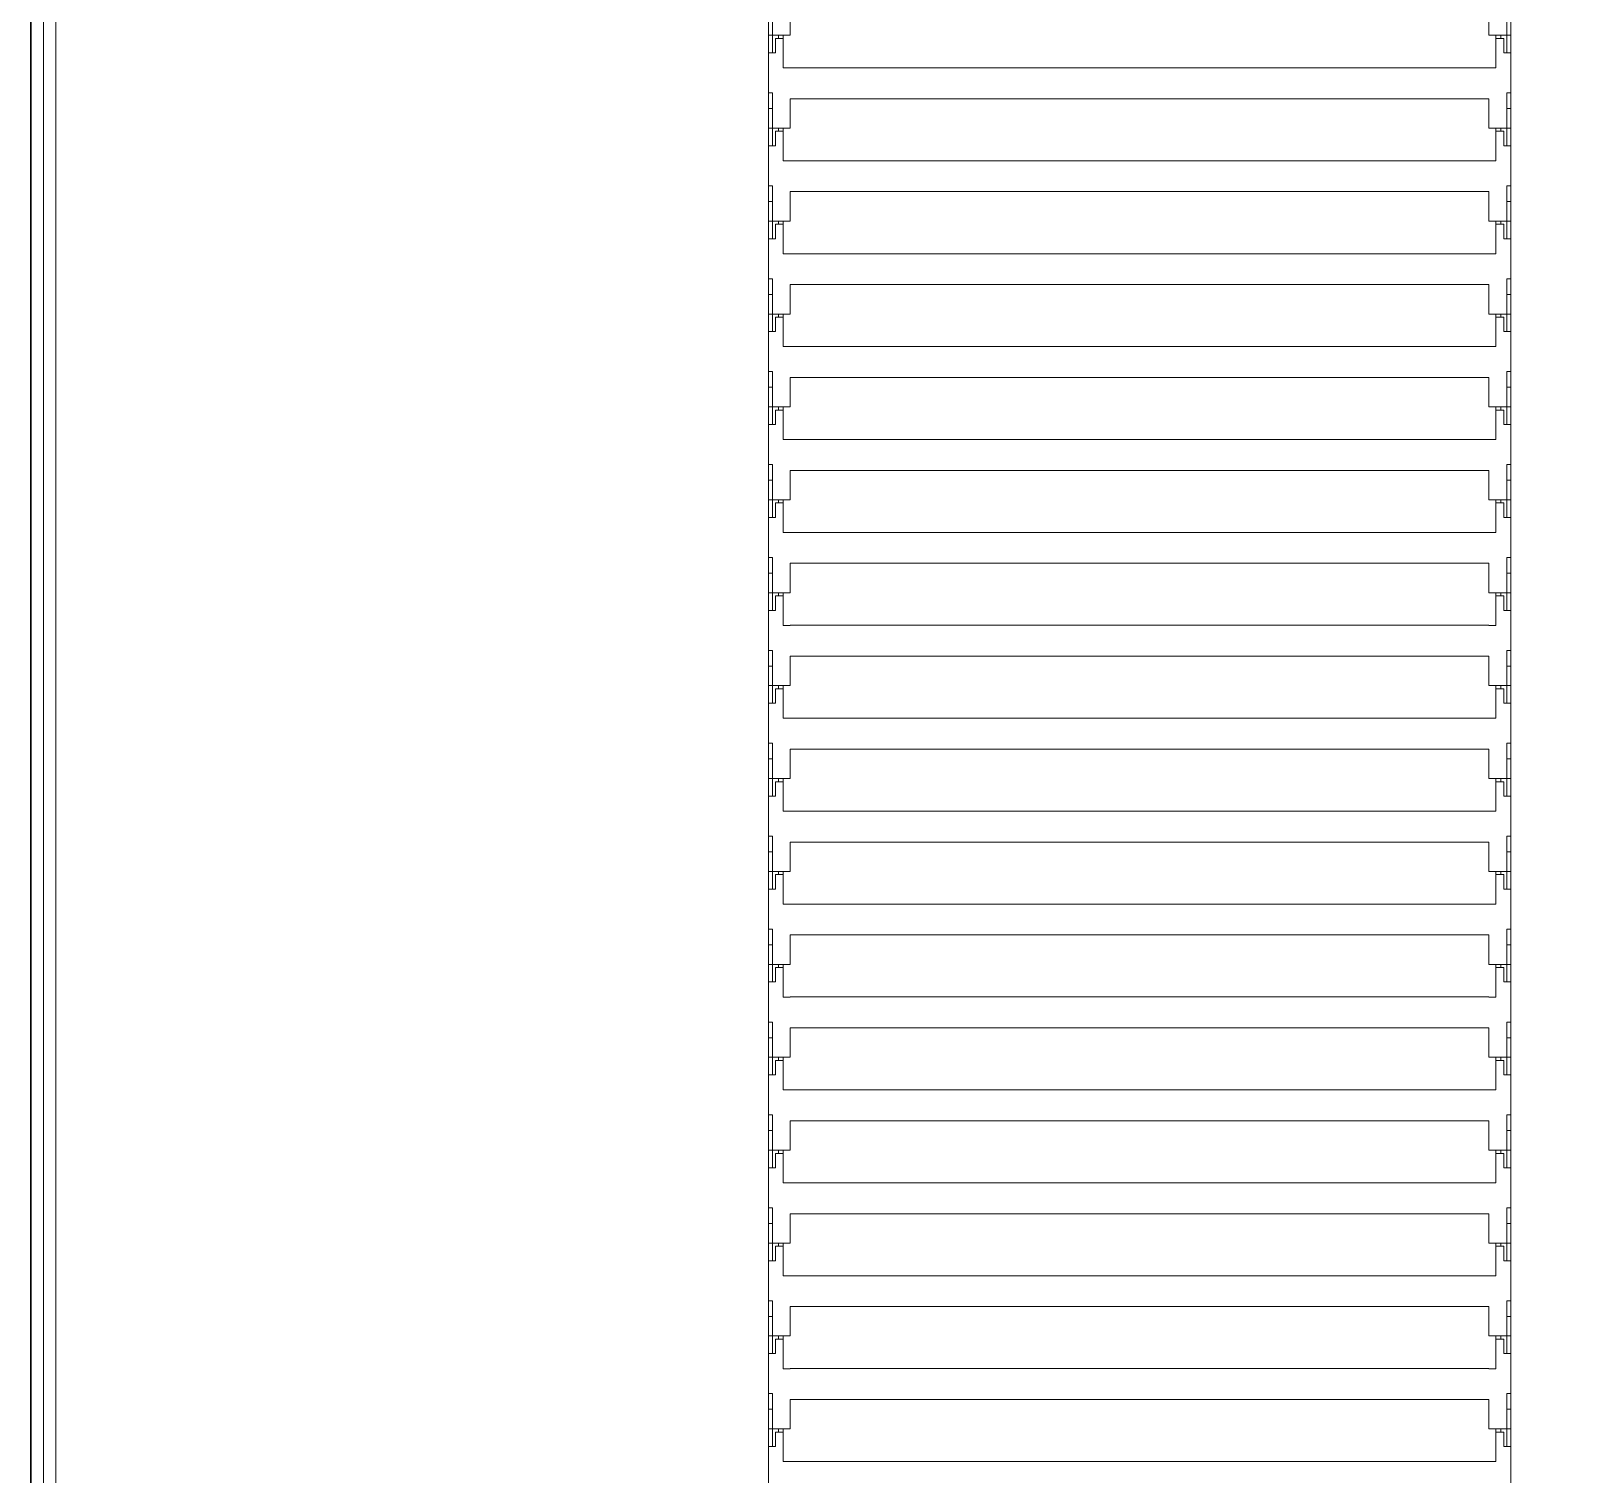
# Model space of a CAD drawing. Header units: centimetres. Extents: x 405464 to 563355, y 50011 to 66875.
# Drawn here: x 509177.3 to 509332.4, y 53368.6 to 53513.4 of the extents above; entities that cross this region are included whole.
import ezdxf

# ---------------------------------------------------------------- set-up
doc = ezdxf.new("R2010")
doc.units = ezdxf.units.CM
doc.linetypes.add('DASHDOT', pattern=[25.4, 12.7, -6.35, 0, -6.35])
doc.layers.get('0').update_dxf_attribs({"lineweight": 9})
doc.layers.add('-MH_Ad', color=1, linetype='Continuous', lineweight=9, true_color=0xff0000)
for name, color, linetype, lineweight in [('0-KRCN-MİMARİ-220526', 8, 'Continuous', 9), ('A_Aks', 30, 'DASHDOT', 9), ('A_Duvar-alçiplak', 3, 'Continuous', 30), ('DV_akustik', 31, 'Continuous', 13), ('MH_Alan', 51, 'Continuous', 9), ('TF_Mobilya', 142, 'Continuous', 9)]:
    doc.layers.add(name, color=color, linetype=linetype, lineweight=lineweight)
doc.linetypes.add('BATTING', pattern='A,0.0001,-0.1,[134,ltypeshp.shx,S=0.1,R=0,X=-0.1,Y=0],-0.2,[134,ltypeshp.shx,S=0.1,R=180,X=0.1,Y=0],-0.1', length=0.4001)

# ---------------------------------------------------------------- blocks, each defined once
blk = doc.blocks.new('a_aks')
at = {"layer": 'A_Aks', "color": 8, "ltscale": 200}
blk.add_line((4830, 5308.05), (4830, -831.11), dxfattribs=at)
blk = doc.blocks.new('mimari_yeni_durum')
at = {"layer": 'A_Duvar-alçiplak', "color": 8}
blk.add_lwpolyline([(4819, 797), (4819, 1661.5)], dxfattribs=at)
at = {"layer": 'A_Aks', "color": 8}
blk.add_blockref('a_aks', (0, 0), dxfattribs=at)
blk = doc.blocks.new('kombine_altyapı')
at = {"color": 8, "linetype": 'Continuous', "lineweight": 15}
for p, q in [((4893.4, 1250.63), (4893.4, 1254.17)), ((4967.1, 1250.63), (4967.1, 1254.17)), ((4893, 1252.6), (4893, 1250.63)), ((4895.2, 1250.63), (4895.2, 1253.58)), ((4965.3, 1250.63), (4965.3, 1253.58)), ((4967.5, 1252.6), (4967.5, 1250.63)), ((4893.4, 1250.63), (4893, 1250.63)), ((4893, 1250.63), (4893, 1248.86)), ((4893.4, 1250.63), (4894, 1250.63)), ((4893.4, 1248.86), (4893.4, 1250.63)), ((4894, 1250.63), (4895.2, 1250.63)), ((4894, 1250.63), (4894, 1250.47)), ((4894.5, 1250.63), (4894.5, 1250.31)), ((4965.3, 1250.63), (4966.5, 1250.63)), ((4966, 1250.63), (4966, 1250.31)), ((4967.1, 1250.63), (4966.5, 1250.63)), ((4966.5, 1250.63), (4966.5, 1250.47)), ((4967.1, 1248.86), (4967.1, 1250.63)), ((4967.1, 1250.63), (4967.5, 1250.63)), ((4967.5, 1250.63), (4967.5, 1248.86)), ((4893.7, 1248.86), (4893.7, 1250.31)), ((4893.7, 1250.31), (4894, 1250.31)), ((4894, 1250.31), (4894, 1250.47)), ((4894, 1250.31), (4894.5, 1250.31)), ((4894.5, 1250.31), (4894.5, 1247.35)), ((4966.5, 1250.31), (4966, 1250.31)), ((4966, 1250.31), (4966, 1247.35)), ((4966.5, 1250.31), (4966.5, 1250.47)), ((4966.8, 1250.31), (4966.5, 1250.31)), ((4966.8, 1248.86), (4966.8, 1250.31)), ((4893, 1244.84), (4893, 1248.86)), ((4893.7, 1248.86), (4893, 1248.86)), ((4966.8, 1248.86), (4967.5, 1248.86)), ((4967.5, 1244.84), (4967.5, 1248.86)), ((4894.5, 1247.35), (4895.2, 1247.35)), ((4895.2, 1247.36), (4895.2, 1247.35)), ((4965.3, 1247.36), (4895.2, 1247.36)), ((4965.3, 1247.36), (4965.3, 1247.35)), ((4966, 1247.35), (4965.3, 1247.35)), ((4893.4, 1244.84), (4893, 1244.84)), ((4893, 1244.84), (4893, 1243.27)), ((4893.4, 1241.31), (4893.4, 1244.84)), ((4967.1, 1244.84), (4967.5, 1244.84)), ((4967.1, 1241.31), (4967.1, 1244.84)), ((4967.5, 1244.84), (4967.5, 1243.27)), ((4893.4, 1243.27), (4893, 1243.27)), ((4893, 1243.27), (4893, 1241.31)), ((4965.3, 1244.26), (4895.2, 1244.26)), ((4895.2, 1241.31), (4895.2, 1244.26)), ((4965.3, 1241.31), (4965.3, 1244.26)), ((4967.1, 1243.27), (4967.5, 1243.27)), ((4967.5, 1243.27), (4967.5, 1241.31)), ((4893.4, 1241.31), (4893, 1241.31)), ((4893, 1241.31), (4893, 1239.54)), ((4893.4, 1241.31), (4894, 1241.31)), ((4893.4, 1239.54), (4893.4, 1241.31)), ((4894, 1241.31), (4895.2, 1241.31)), ((4894, 1241.31), (4894, 1241.15)), ((4894.5, 1241.31), (4894.5, 1240.99)), ((4965.3, 1241.31), (4966.5, 1241.31)), ((4966, 1241.31), (4966, 1240.99)), ((4967.1, 1241.31), (4966.5, 1241.31)), ((4966.5, 1241.31), (4966.5, 1241.15)), ((4967.1, 1239.54), (4967.1, 1241.31)), ((4967.1, 1241.31), (4967.5, 1241.31)), ((4967.5, 1241.31), (4967.5, 1239.54)), ((4893.7, 1239.54), (4893.7, 1240.99)), ((4893.7, 1240.99), (4894, 1240.99)), ((4894, 1240.99), (4894, 1241.15)), ((4894, 1240.99), (4894.5, 1240.99)), ((4894.5, 1240.99), (4894.5, 1238.03)), ((4966.5, 1240.99), (4966, 1240.99)), ((4966, 1240.99), (4966, 1238.03)), ((4966.5, 1240.99), (4966.5, 1241.15)), ((4966.8, 1240.99), (4966.5, 1240.99)), ((4966.8, 1239.54), (4966.8, 1240.99)), ((4893, 1235.52), (4893, 1239.54)), ((4893.7, 1239.54), (4893, 1239.54)), ((4966.8, 1239.54), (4967.5, 1239.54)), ((4967.5, 1235.52), (4967.5, 1239.54)), ((4894.5, 1238.03), (4895.2, 1238.03)), ((4895.2, 1238.04), (4895.2, 1238.03)), ((4965.3, 1238.04), (4895.2, 1238.04)), ((4965.3, 1238.04), (4965.3, 1238.03)), ((4966, 1238.03), (4965.3, 1238.03)), ((4893.4, 1235.52), (4893, 1235.52)), ((4893, 1235.52), (4893, 1233.95)), ((4893.4, 1231.99), (4893.4, 1235.52)), ((4967.1, 1235.52), (4967.5, 1235.52)), ((4967.1, 1231.99), (4967.1, 1235.52)), ((4967.5, 1235.52), (4967.5, 1233.95)), ((4893.4, 1233.95), (4893, 1233.95)), ((4893, 1233.95), (4893, 1231.99)), ((4895.2, 1231.99), (4895.2, 1234.94)), ((4965.3, 1234.94), (4895.2, 1234.94)), ((4965.3, 1231.99), (4965.3, 1234.94)), ((4967.1, 1233.95), (4967.5, 1233.95)), ((4967.5, 1233.95), (4967.5, 1231.99)), ((4893.4, 1231.99), (4893, 1231.99)), ((4893, 1231.99), (4893, 1230.21)), ((4893.4, 1231.99), (4894, 1231.99)), ((4893.4, 1230.21), (4893.4, 1231.99)), ((4894, 1231.99), (4895.2, 1231.99)), ((4894, 1231.99), (4894, 1231.82)), ((4894.5, 1231.99), (4894.5, 1231.66)), ((4965.3, 1231.99), (4966.5, 1231.99)), ((4966, 1231.99), (4966, 1231.66)), ((4967.1, 1231.99), (4966.5, 1231.99)), ((4966.5, 1231.99), (4966.5, 1231.82)), ((4967.1, 1230.21), (4967.1, 1231.99)), ((4967.1, 1231.99), (4967.5, 1231.99)), ((4967.5, 1231.99), (4967.5, 1230.21)), ((4893.7, 1230.21), (4893.7, 1231.66)), ((4893.7, 1231.66), (4894, 1231.66)), ((4894, 1231.66), (4894, 1231.82)), ((4894, 1231.66), (4894.5, 1231.66)), ((4894.5, 1231.66), (4894.5, 1228.71)), ((4966.5, 1231.66), (4966, 1231.66)), ((4966, 1231.66), (4966, 1228.71)), ((4966.5, 1231.66), (4966.5, 1231.82)), ((4966.8, 1231.66), (4966.5, 1231.66)), ((4966.8, 1230.21), (4966.8, 1231.66)), ((4893, 1226.2), (4893, 1230.21)), ((4893.7, 1230.21), (4893, 1230.21)), ((4966.8, 1230.21), (4967.5, 1230.21)), ((4967.5, 1226.2), (4967.5, 1230.21)), ((4894.5, 1228.71), (4895.2, 1228.71)), ((4895.2, 1228.71), (4895.2, 1228.71)), ((4965.3, 1228.71), (4895.2, 1228.71)), ((4965.3, 1228.71), (4965.3, 1228.71)), ((4966, 1228.71), (4965.3, 1228.71)), ((4893.4, 1226.2), (4893, 1226.2)), ((4893, 1226.2), (4893, 1224.63)), ((4893.4, 1222.66), (4893.4, 1226.2)), ((4967.1, 1226.2), (4967.5, 1226.2)), ((4967.1, 1222.66), (4967.1, 1226.2)), ((4967.5, 1226.2), (4967.5, 1224.63)), ((4893.4, 1224.63), (4893, 1224.63)), ((4893, 1224.63), (4893, 1222.66)), ((4895.2, 1222.66), (4895.2, 1225.61)), ((4965.3, 1225.61), (4895.2, 1225.61)), ((4965.3, 1222.66), (4965.3, 1225.61)), ((4967.1, 1224.63), (4967.5, 1224.63)), ((4967.5, 1224.63), (4967.5, 1222.66)), ((4893.4, 1222.66), (4893, 1222.66)), ((4893, 1222.66), (4893, 1220.89)), ((4893.4, 1222.66), (4894, 1222.66)), ((4893.4, 1220.89), (4893.4, 1222.66)), ((4894, 1222.66), (4895.2, 1222.66)), ((4894, 1222.66), (4894, 1222.5)), ((4894.5, 1222.66), (4894.5, 1222.34)), ((4965.3, 1222.66), (4966.5, 1222.66)), ((4966, 1222.66), (4966, 1222.34)), ((4967.1, 1222.66), (4966.5, 1222.66)), ((4966.5, 1222.66), (4966.5, 1222.5)), ((4967.1, 1220.89), (4967.1, 1222.66)), ((4967.1, 1222.66), (4967.5, 1222.66)), ((4967.5, 1222.66), (4967.5, 1220.89)), ((4893.7, 1220.89), (4893.7, 1222.34)), ((4893.7, 1222.34), (4894, 1222.34)), ((4894, 1222.34), (4894, 1222.5)), ((4894, 1222.34), (4894.5, 1222.34)), ((4894.5, 1222.34), (4894.5, 1219.39)), ((4966.5, 1222.34), (4966, 1222.34)), ((4966, 1222.34), (4966, 1219.39)), ((4966.5, 1222.34), (4966.5, 1222.5)), ((4966.8, 1222.34), (4966.5, 1222.34)), ((4966.8, 1220.89), (4966.8, 1222.34)), ((4893, 1216.88), (4893, 1220.89)), ((4893.7, 1220.89), (4893, 1220.89)), ((4966.8, 1220.89), (4967.5, 1220.89)), ((4967.5, 1216.88), (4967.5, 1220.89)), ((4894.5, 1219.39), (4895.2, 1219.39)), ((4895.2, 1219.39), (4895.2, 1219.39)), ((4965.3, 1219.39), (4895.2, 1219.39)), ((4965.3, 1219.39), (4965.3, 1219.39)), ((4966, 1219.39), (4965.3, 1219.39)), ((4893.4, 1216.88), (4893, 1216.88)), ((4893, 1216.88), (4893, 1215.31)), ((4893.4, 1213.34), (4893.4, 1216.88)), ((4967.1, 1216.88), (4967.5, 1216.88)), ((4967.1, 1213.34), (4967.1, 1216.88)), ((4967.5, 1216.88), (4967.5, 1215.31)), ((4893.4, 1215.31), (4893, 1215.31)), ((4893, 1215.31), (4893, 1213.34)), ((4895.2, 1213.34), (4895.2, 1216.29)), ((4965.3, 1216.29), (4895.2, 1216.29)), ((4965.3, 1213.34), (4965.3, 1216.29)), ((4967.1, 1215.31), (4967.5, 1215.31)), ((4967.5, 1215.31), (4967.5, 1213.34)), ((4893.4, 1213.34), (4893, 1213.34)), ((4893, 1213.34), (4893, 1211.57)), ((4893.4, 1213.34), (4894, 1213.34)), ((4893.4, 1211.57), (4893.4, 1213.34)), ((4894, 1213.34), (4895.2, 1213.34)), ((4894, 1213.34), (4894, 1213.18)), ((4894.5, 1213.34), (4894.5, 1213.02)), ((4965.3, 1213.34), (4966.5, 1213.34)), ((4966, 1213.34), (4966, 1213.02)), ((4967.1, 1213.34), (4966.5, 1213.34)), ((4966.5, 1213.34), (4966.5, 1213.18)), ((4967.1, 1211.57), (4967.1, 1213.34)), ((4967.1, 1213.34), (4967.5, 1213.34)), ((4967.5, 1213.34), (4967.5, 1211.57)), ((4893.7, 1211.57), (4893.7, 1213.02)), ((4893.7, 1213.02), (4894, 1213.02)), ((4894, 1213.02), (4894, 1213.18)), ((4894, 1213.02), (4894.5, 1213.02)), ((4894.5, 1213.02), (4894.5, 1210.06)), ((4966.5, 1213.02), (4966, 1213.02)), ((4966, 1213.02), (4966, 1210.06)), ((4966.5, 1213.02), (4966.5, 1213.18)), ((4966.8, 1213.02), (4966.5, 1213.02)), ((4966.8, 1211.57), (4966.8, 1213.02)), ((4893, 1207.56), (4893, 1211.57)), ((4893.7, 1211.57), (4893, 1211.57)), ((4966.8, 1211.57), (4967.5, 1211.57)), ((4967.5, 1207.56), (4967.5, 1211.57)), ((4894.5, 1210.06), (4895.2, 1210.06)), ((4895.2, 1210.07), (4895.2, 1210.06)), ((4965.3, 1210.07), (4895.2, 1210.07)), ((4965.3, 1210.07), (4965.3, 1210.06)), ((4966, 1210.06), (4965.3, 1210.06)), ((4893.4, 1207.56), (4893, 1207.56)), ((4893, 1207.56), (4893, 1205.99)), ((4893.4, 1204.02), (4893.4, 1207.56)), ((4967.1, 1207.56), (4967.5, 1207.56)), ((4967.1, 1204.02), (4967.1, 1207.56)), ((4967.5, 1207.56), (4967.5, 1205.99)), ((4893.4, 1205.99), (4893, 1205.99)), ((4893, 1205.99), (4893, 1204.02)), ((4895.2, 1204.02), (4895.2, 1206.97)), ((4965.3, 1206.97), (4895.2, 1206.97)), ((4965.3, 1204.02), (4965.3, 1206.97)), ((4967.1, 1205.99), (4967.5, 1205.99)), ((4967.5, 1205.99), (4967.5, 1204.02)), ((4893.4, 1204.02), (4893, 1204.02)), ((4893, 1204.02), (4893, 1202.25)), ((4893.4, 1204.02), (4894, 1204.02)), ((4893.4, 1202.25), (4893.4, 1204.02)), ((4894, 1204.02), (4895.2, 1204.02)), ((4894, 1204.02), (4894, 1203.86)), ((4894.5, 1204.02), (4894.5, 1203.7)), ((4965.3, 1204.02), (4966.5, 1204.02)), ((4966, 1204.02), (4966, 1203.7)), ((4967.1, 1204.02), (4966.5, 1204.02)), ((4966.5, 1204.02), (4966.5, 1203.86)), ((4967.1, 1202.25), (4967.1, 1204.02)), ((4967.1, 1204.02), (4967.5, 1204.02)), ((4967.5, 1204.02), (4967.5, 1202.25)), ((4893.7, 1202.25), (4893.7, 1203.7)), ((4893.7, 1203.7), (4894, 1203.7)), ((4894, 1203.7), (4894, 1203.86)), ((4894, 1203.7), (4894.5, 1203.7)), ((4894.5, 1203.7), (4894.5, 1200.74)), ((4966.5, 1203.7), (4966, 1203.7)), ((4966, 1203.7), (4966, 1200.74)), ((4966.5, 1203.7), (4966.5, 1203.86)), ((4966.8, 1203.7), (4966.5, 1203.7)), ((4966.8, 1202.25), (4966.8, 1203.7)), ((4893, 1198.23), (4893, 1202.25)), ((4893.7, 1202.25), (4893, 1202.25)), ((4966.8, 1202.25), (4967.5, 1202.25)), ((4967.5, 1198.23), (4967.5, 1202.25)), ((4894.5, 1200.74), (4895.2, 1200.74)), ((4895.2, 1200.75), (4895.2, 1200.74)), ((4965.3, 1200.75), (4895.2, 1200.75)), ((4965.3, 1200.75), (4965.3, 1200.74)), ((4966, 1200.74), (4965.3, 1200.74)), ((4893.4, 1198.23), (4893, 1198.23)), ((4893, 1198.23), (4893, 1196.66)), ((4893.4, 1194.7), (4893.4, 1198.23)), ((4967.1, 1198.23), (4967.5, 1198.23)), ((4967.1, 1194.7), (4967.1, 1198.23)), ((4967.5, 1198.23), (4967.5, 1196.66)), ((4893.4, 1196.66), (4893, 1196.66)), ((4893, 1196.66), (4893, 1194.7)), ((4965.3, 1197.65), (4895.2, 1197.65)), ((4895.2, 1194.7), (4895.2, 1197.65)), ((4965.3, 1194.7), (4965.3, 1197.65)), ((4967.1, 1196.66), (4967.5, 1196.66)), ((4967.5, 1196.66), (4967.5, 1194.7)), ((4893.4, 1194.7), (4893, 1194.7)), ((4893, 1194.7), (4893, 1192.92)), ((4893.4, 1194.7), (4894, 1194.7)), ((4893.4, 1192.92), (4893.4, 1194.7)), ((4894, 1194.7), (4895.2, 1194.7)), ((4894, 1194.7), (4894, 1194.54)), ((4894.5, 1194.7), (4894.5, 1194.38)), ((4965.3, 1194.7), (4966.5, 1194.7)), ((4966, 1194.7), (4966, 1194.38)), ((4967.1, 1194.7), (4966.5, 1194.7)), ((4966.5, 1194.7), (4966.5, 1194.54)), ((4967.1, 1192.92), (4967.1, 1194.7)), ((4967.1, 1194.7), (4967.5, 1194.7)), ((4967.5, 1194.7), (4967.5, 1192.92)), ((4893.7, 1192.92), (4893.7, 1194.38)), ((4893.7, 1194.38), (4894, 1194.38)), ((4894, 1194.38), (4894, 1194.54)), ((4894, 1194.38), (4894.5, 1194.38)), ((4894.5, 1194.38), (4894.5, 1191.42)), ((4966.5, 1194.38), (4966, 1194.38)), ((4966, 1194.38), (4966, 1191.42)), ((4966.5, 1194.38), (4966.5, 1194.54)), ((4966.8, 1194.38), (4966.5, 1194.38)), ((4966.8, 1192.92), (4966.8, 1194.38)), ((4893, 1188.91), (4893, 1192.92)), ((4893.7, 1192.92), (4893, 1192.92)), ((4966.8, 1192.92), (4967.5, 1192.92)), ((4967.5, 1188.91), (4967.5, 1192.92)), ((4894.5, 1191.42), (4895.2, 1191.42)), ((4895.2, 1191.43), (4895.2, 1191.42)), ((4965.3, 1191.43), (4895.2, 1191.43)), ((4965.3, 1191.43), (4965.3, 1191.42)), ((4966, 1191.42), (4965.3, 1191.42)), ((4893.4, 1188.91), (4893, 1188.91)), ((4893, 1188.91), (4893, 1187.34)), ((4893.4, 1185.38), (4893.4, 1188.91)), ((4967.1, 1188.91), (4967.5, 1188.91)), ((4967.1, 1185.38), (4967.1, 1188.91)), ((4967.5, 1188.91), (4967.5, 1187.34)), ((4893.4, 1187.34), (4893, 1187.34)), ((4893, 1187.34), (4893, 1185.38)), ((4965.3, 1188.33), (4895.2, 1188.33)), ((4895.2, 1185.38), (4895.2, 1188.33)), ((4965.3, 1185.38), (4965.3, 1188.33)), ((4967.1, 1187.34), (4967.5, 1187.34)), ((4967.5, 1187.34), (4967.5, 1185.38)), ((4893.4, 1185.38), (4893, 1185.38)), ((4893, 1185.38), (4893, 1183.6)), ((4893.4, 1185.38), (4894, 1185.38)), ((4893.4, 1183.6), (4893.4, 1185.38)), ((4894, 1185.38), (4895.2, 1185.38)), ((4894, 1185.38), (4894, 1185.21)), ((4894.5, 1185.38), (4894.5, 1185.05)), ((4965.3, 1185.38), (4966.5, 1185.38)), ((4966, 1185.38), (4966, 1185.05)), ((4967.1, 1185.38), (4966.5, 1185.38)), ((4966.5, 1185.38), (4966.5, 1185.21)), ((4967.1, 1183.6), (4967.1, 1185.38)), ((4967.1, 1185.38), (4967.5, 1185.38)), ((4967.5, 1185.38), (4967.5, 1183.6)), ((4893.7, 1183.6), (4893.7, 1185.05)), ((4893.7, 1185.05), (4894, 1185.05)), ((4894, 1185.05), (4894, 1185.21)), ((4894, 1185.05), (4894.5, 1185.05)), ((4894.5, 1185.05), (4894.5, 1182.1)), ((4966.5, 1185.05), (4966, 1185.05)), ((4966, 1185.05), (4966, 1182.1)), ((4966.5, 1185.05), (4966.5, 1185.21)), ((4966.8, 1185.05), (4966.5, 1185.05)), ((4966.8, 1183.6), (4966.8, 1185.05)), ((4893, 1179.59), (4893, 1183.6)), ((4893.7, 1183.6), (4893, 1183.6)), ((4966.8, 1183.6), (4967.5, 1183.6)), ((4967.5, 1179.59), (4967.5, 1183.6)), ((4894.5, 1182.1), (4895.2, 1182.1)), ((4895.2, 1182.1), (4895.2, 1182.1)), ((4965.3, 1182.1), (4895.2, 1182.1)), ((4965.3, 1182.1), (4965.3, 1182.1)), ((4966, 1182.1), (4965.3, 1182.1)), ((4893.4, 1179.59), (4893, 1179.59)), ((4893, 1179.59), (4893, 1178.02)), ((4893.4, 1176.05), (4893.4, 1179.59)), ((4967.1, 1179.59), (4967.5, 1179.59)), ((4967.1, 1176.05), (4967.1, 1179.59)), ((4967.5, 1179.59), (4967.5, 1178.02)), ((4893.4, 1178.02), (4893, 1178.02)), ((4893, 1178.02), (4893, 1176.05)), ((4895.2, 1176.05), (4895.2, 1179)), ((4965.3, 1179), (4895.2, 1179)), ((4965.3, 1176.05), (4965.3, 1179)), ((4967.1, 1178.02), (4967.5, 1178.02)), ((4967.5, 1178.02), (4967.5, 1176.05)), ((4893.4, 1176.05), (4893, 1176.05)), ((4893, 1176.05), (4893, 1174.28)), ((4893.4, 1176.05), (4894, 1176.05)), ((4893.4, 1174.28), (4893.4, 1176.05)), ((4894, 1176.05), (4895.2, 1176.05)), ((4894, 1176.05), (4894, 1175.89)), ((4894.5, 1176.05), (4894.5, 1175.73)), ((4965.3, 1176.05), (4966.5, 1176.05)), ((4966, 1176.05), (4966, 1175.73)), ((4967.1, 1176.05), (4966.5, 1176.05)), ((4966.5, 1176.05), (4966.5, 1175.89)), ((4967.1, 1174.28), (4967.1, 1176.05)), ((4967.1, 1176.05), (4967.5, 1176.05)), ((4967.5, 1176.05), (4967.5, 1174.28)), ((4893.7, 1174.28), (4893.7, 1175.73)), ((4893.7, 1175.73), (4894, 1175.73)), ((4894, 1175.73), (4894, 1175.89)), ((4894, 1175.73), (4894.5, 1175.73)), ((4894.5, 1175.73), (4894.5, 1172.78)), ((4966.5, 1175.73), (4966, 1175.73)), ((4966, 1175.73), (4966, 1172.78)), ((4966.5, 1175.73), (4966.5, 1175.89)), ((4966.8, 1175.73), (4966.5, 1175.73)), ((4966.8, 1174.28), (4966.8, 1175.73)), ((4893, 1170.27), (4893, 1174.28)), ((4893.7, 1174.28), (4893, 1174.28)), ((4966.8, 1174.28), (4967.5, 1174.28)), ((4967.5, 1170.27), (4967.5, 1174.28)), ((4894.5, 1172.78), (4895.2, 1172.78)), ((4895.2, 1172.78), (4895.2, 1172.78)), ((4965.3, 1172.78), (4895.2, 1172.78)), ((4965.3, 1172.78), (4965.3, 1172.78)), ((4966, 1172.78), (4965.3, 1172.78)), ((4893.4, 1170.27), (4893, 1170.27)), ((4893, 1170.27), (4893, 1168.7)), ((4893.4, 1166.73), (4893.4, 1170.27)), ((4967.1, 1170.27), (4967.5, 1170.27)), ((4967.1, 1166.73), (4967.1, 1170.27)), ((4967.5, 1170.27), (4967.5, 1168.7)), ((4893.4, 1168.7), (4893, 1168.7)), ((4893, 1168.7), (4893, 1166.73)), ((4895.2, 1166.73), (4895.2, 1169.68)), ((4965.3, 1169.68), (4895.2, 1169.68)), ((4965.3, 1166.73), (4965.3, 1169.68)), ((4967.1, 1168.7), (4967.5, 1168.7)), ((4967.5, 1168.7), (4967.5, 1166.73)), ((4893.4, 1166.73), (4893, 1166.73)), ((4893, 1166.73), (4893, 1164.96)), ((4893.4, 1166.73), (4894, 1166.73)), ((4893.4, 1164.96), (4893.4, 1166.73)), ((4893.7, 1164.96), (4893.7, 1166.41)), ((4893.7, 1166.41), (4894, 1166.41)), ((4894, 1166.73), (4895.2, 1166.73)), ((4894, 1166.73), (4894, 1166.57)), ((4894, 1166.41), (4894, 1166.57)), ((4894, 1166.41), (4894.5, 1166.41)), ((4894.5, 1166.73), (4894.5, 1166.41)), ((4894.5, 1166.41), (4894.5, 1163.45)), ((4965.3, 1166.73), (4966.5, 1166.73)), ((4966, 1166.73), (4966, 1166.41)), ((4966.5, 1166.41), (4966, 1166.41)), ((4966, 1166.41), (4966, 1163.45)), ((4967.1, 1166.73), (4966.5, 1166.73)), ((4966.5, 1166.73), (4966.5, 1166.57)), ((4966.5, 1166.41), (4966.5, 1166.57)), ((4966.8, 1166.41), (4966.5, 1166.41)), ((4966.8, 1164.96), (4966.8, 1166.41)), ((4967.1, 1164.96), (4967.1, 1166.73)), ((4967.1, 1166.73), (4967.5, 1166.73)), ((4967.5, 1166.73), (4967.5, 1164.96)), ((4893, 1160.95), (4893, 1164.96)), ((4893.7, 1164.96), (4893, 1164.96)), ((4966.8, 1164.96), (4967.5, 1164.96)), ((4967.5, 1160.95), (4967.5, 1164.96)), ((4894.5, 1163.45), (4895.2, 1163.45)), ((4895.2, 1163.46), (4895.2, 1163.45)), ((4965.3, 1163.46), (4895.2, 1163.46)), ((4965.3, 1163.46), (4965.3, 1163.45)), ((4966, 1163.45), (4965.3, 1163.45)), ((4893.4, 1160.95), (4893, 1160.95)), ((4893, 1160.95), (4893, 1159.38)), ((4893.4, 1157.41), (4893.4, 1160.95)), ((4967.1, 1160.95), (4967.5, 1160.95)), ((4967.1, 1157.41), (4967.1, 1160.95)), ((4967.5, 1160.95), (4967.5, 1159.38)), ((4893.4, 1159.38), (4893, 1159.38)), ((4893, 1159.38), (4893, 1157.41)), ((4965.3, 1160.36), (4895.2, 1160.36)), ((4895.2, 1157.41), (4895.2, 1160.36)), ((4965.3, 1157.41), (4965.3, 1160.36)), ((4967.1, 1159.38), (4967.5, 1159.38)), ((4967.5, 1159.38), (4967.5, 1157.41)), ((4893.4, 1157.41), (4893, 1157.41)), ((4893, 1157.41), (4893, 1155.64)), ((4893.4, 1157.41), (4894, 1157.41)), ((4893.4, 1155.64), (4893.4, 1157.41)), ((4893.7, 1155.64), (4893.7, 1157.09)), ((4893.7, 1157.09), (4894, 1157.09)), ((4894, 1157.41), (4895.2, 1157.41)), ((4894, 1157.41), (4894, 1157.25)), ((4894, 1157.09), (4894, 1157.25)), ((4894, 1157.09), (4894.5, 1157.09)), ((4894.5, 1157.41), (4894.5, 1157.09)), ((4894.5, 1157.09), (4894.5, 1154.13)), ((4965.3, 1157.41), (4966.5, 1157.41)), ((4966, 1157.41), (4966, 1157.09)), ((4966.5, 1157.09), (4966, 1157.09)), ((4966, 1157.09), (4966, 1154.13)), ((4967.1, 1157.41), (4966.5, 1157.41)), ((4966.5, 1157.41), (4966.5, 1157.25)), ((4966.5, 1157.09), (4966.5, 1157.25)), ((4966.8, 1157.09), (4966.5, 1157.09)), ((4966.8, 1155.64), (4966.8, 1157.09)), ((4967.1, 1155.64), (4967.1, 1157.41)), ((4967.1, 1157.41), (4967.5, 1157.41)), ((4967.5, 1157.41), (4967.5, 1155.64)), ((4893, 1151.62), (4893, 1155.64)), ((4893.7, 1155.64), (4893, 1155.64)), ((4966.8, 1155.64), (4967.5, 1155.64)), ((4967.5, 1151.62), (4967.5, 1155.64)), ((4894.5, 1154.13), (4895.2, 1154.13)), ((4895.2, 1154.14), (4895.2, 1154.13)), ((4965.3, 1154.14), (4895.2, 1154.14)), ((4965.3, 1154.14), (4965.3, 1154.13)), ((4966, 1154.13), (4965.3, 1154.13)), ((4893.4, 1151.62), (4893, 1151.62)), ((4893, 1151.62), (4893, 1150.05)), ((4893.4, 1148.09), (4893.4, 1151.62)), ((4967.1, 1151.62), (4967.5, 1151.62)), ((4967.1, 1148.09), (4967.1, 1151.62)), ((4967.5, 1151.62), (4967.5, 1150.05)), ((4893.4, 1150.05), (4893, 1150.05)), ((4893, 1150.05), (4893, 1148.09)), ((4895.2, 1148.09), (4895.2, 1151.04)), ((4965.3, 1151.04), (4895.2, 1151.04)), ((4965.3, 1148.09), (4965.3, 1151.04)), ((4967.1, 1150.05), (4967.5, 1150.05)), ((4967.5, 1150.05), (4967.5, 1148.09)), ((4893.4, 1148.09), (4893, 1148.09)), ((4893, 1148.09), (4893, 1146.31)), ((4893.4, 1148.09), (4894, 1148.09)), ((4893.4, 1146.31), (4893.4, 1148.09)), ((4893.7, 1146.31), (4893.7, 1147.77)), ((4893.7, 1147.77), (4894, 1147.77)), ((4894, 1148.09), (4895.2, 1148.09)), ((4894, 1148.09), (4894, 1147.93)), ((4894, 1147.77), (4894, 1147.93)), ((4894, 1147.77), (4894.5, 1147.77)), ((4894.5, 1148.09), (4894.5, 1147.77)), ((4894.5, 1147.77), (4894.5, 1144.81)), ((4965.3, 1148.09), (4966.5, 1148.09)), ((4966, 1148.09), (4966, 1147.77)), ((4966.5, 1147.77), (4966, 1147.77)), ((4966, 1147.77), (4966, 1144.81)), ((4967.1, 1148.09), (4966.5, 1148.09)), ((4966.5, 1148.09), (4966.5, 1147.93)), ((4966.5, 1147.77), (4966.5, 1147.93)), ((4966.8, 1147.77), (4966.5, 1147.77)), ((4966.8, 1146.31), (4966.8, 1147.77)), ((4967.1, 1146.31), (4967.1, 1148.09)), ((4967.1, 1148.09), (4967.5, 1148.09)), ((4967.5, 1148.09), (4967.5, 1146.31)), ((4893, 1142.3), (4893, 1146.31)), ((4893.7, 1146.31), (4893, 1146.31)), ((4966.8, 1146.31), (4967.5, 1146.31)), ((4967.5, 1142.3), (4967.5, 1146.31)), ((4894.5, 1144.81), (4895.2, 1144.81)), ((4895.2, 1144.82), (4895.2, 1144.81)), ((4965.3, 1144.82), (4895.2, 1144.82)), ((4965.3, 1144.82), (4965.3, 1144.81)), ((4966, 1144.81), (4965.3, 1144.81)), ((4893.4, 1142.3), (4893, 1142.3)), ((4893, 1142.3), (4893, 1140.73)), ((4893.4, 1138.77), (4893.4, 1142.3)), ((4967.1, 1142.3), (4967.5, 1142.3)), ((4967.1, 1138.77), (4967.1, 1142.3)), ((4967.5, 1142.3), (4967.5, 1140.73)), ((4893.4, 1140.73), (4893, 1140.73)), ((4893, 1140.73), (4893, 1138.77)), ((4965.3, 1141.72), (4895.2, 1141.72)), ((4895.2, 1138.77), (4895.2, 1141.72)), ((4965.3, 1138.77), (4965.3, 1141.72)), ((4967.1, 1140.73), (4967.5, 1140.73)), ((4967.5, 1140.73), (4967.5, 1138.77)), ((4893.4, 1138.77), (4893, 1138.77)), ((4893, 1138.77), (4893, 1136.99)), ((4893.4, 1138.77), (4894, 1138.77)), ((4893.4, 1136.99), (4893.4, 1138.77)), ((4893.7, 1136.99), (4893.7, 1138.44)), ((4893.7, 1138.44), (4894, 1138.44)), ((4894, 1138.77), (4895.2, 1138.77)), ((4894, 1138.77), (4894, 1138.6)), ((4894, 1138.44), (4894, 1138.6)), ((4894, 1138.44), (4894.5, 1138.44)), ((4894.5, 1138.77), (4894.5, 1138.44)), ((4894.5, 1138.44), (4894.5, 1135.49)), ((4965.3, 1138.77), (4966.5, 1138.77)), ((4966, 1138.77), (4966, 1138.44)), ((4966.5, 1138.44), (4966, 1138.44)), ((4966, 1138.44), (4966, 1135.49)), ((4967.1, 1138.77), (4966.5, 1138.77)), ((4966.5, 1138.77), (4966.5, 1138.6)), ((4966.5, 1138.44), (4966.5, 1138.6)), ((4966.8, 1138.44), (4966.5, 1138.44)), ((4966.8, 1136.99), (4966.8, 1138.44)), ((4967.1, 1136.99), (4967.1, 1138.77)), ((4967.1, 1138.77), (4967.5, 1138.77)), ((4967.5, 1138.77), (4967.5, 1136.99)), ((4893, 1132.98), (4893, 1136.99)), ((4893.7, 1136.99), (4893, 1136.99)), ((4966.8, 1136.99), (4967.5, 1136.99)), ((4967.5, 1132.98), (4967.5, 1136.99)), ((4894.5, 1135.49), (4895.2, 1135.49)), ((4895.2, 1135.49), (4895.2, 1135.49)), ((4965.3, 1135.49), (4895.2, 1135.49)), ((4965.3, 1135.49), (4965.3, 1135.49)), ((4966, 1135.49), (4965.3, 1135.49)), ((4893.4, 1132.98), (4893, 1132.98)), ((4893, 1132.98), (4893, 1131.41)), ((4893.4, 1129.44), (4893.4, 1132.98)), ((4967.1, 1132.98), (4967.5, 1132.98)), ((4967.1, 1129.44), (4967.1, 1132.98)), ((4967.5, 1132.98), (4967.5, 1131.41)), ((4893.4, 1131.41), (4893, 1131.41)), ((4893, 1131.41), (4893, 1129.44)), ((4895.2, 1129.44), (4895.2, 1132.39)), ((4965.3, 1132.39), (4895.2, 1132.39)), ((4965.3, 1129.44), (4965.3, 1132.39)), ((4967.1, 1131.41), (4967.5, 1131.41)), ((4967.5, 1131.41), (4967.5, 1129.44)), ((4893.4, 1129.44), (4893, 1129.44)), ((4893, 1129.44), (4893, 1127.67)), ((4893.4, 1129.44), (4894, 1129.44)), ((4893.4, 1127.67), (4893.4, 1129.44)), ((4893.7, 1127.67), (4893.7, 1129.12)), ((4893.7, 1129.12), (4894, 1129.12)), ((4894, 1129.44), (4895.2, 1129.44)), ((4894, 1129.44), (4894, 1129.28)), ((4894, 1129.12), (4894, 1129.28)), ((4894, 1129.12), (4894.5, 1129.12)), ((4894.5, 1129.44), (4894.5, 1129.12)), ((4894.5, 1129.12), (4894.5, 1126.17)), ((4965.3, 1129.44), (4966.5, 1129.44)), ((4966, 1129.44), (4966, 1129.12)), ((4966.5, 1129.12), (4966, 1129.12)), ((4966, 1129.12), (4966, 1126.17)), ((4967.1, 1129.44), (4966.5, 1129.44)), ((4966.5, 1129.44), (4966.5, 1129.28)), ((4966.5, 1129.12), (4966.5, 1129.28)), ((4966.8, 1129.12), (4966.5, 1129.12)), ((4966.8, 1127.67), (4966.8, 1129.12)), ((4967.1, 1127.67), (4967.1, 1129.44)), ((4967.1, 1129.44), (4967.5, 1129.44)), ((4967.5, 1129.44), (4967.5, 1127.67)), ((4893, 1123.66), (4893, 1127.67)), ((4893.7, 1127.67), (4893, 1127.67)), ((4966.8, 1127.67), (4967.5, 1127.67)), ((4967.5, 1123.66), (4967.5, 1127.67)), ((4894.5, 1126.17), (4895.2, 1126.17)), ((4895.2, 1126.17), (4895.2, 1126.17)), ((4965.3, 1126.17), (4895.2, 1126.17)), ((4965.3, 1126.17), (4965.3, 1126.17)), ((4966, 1126.17), (4965.3, 1126.17)), ((4893.4, 1123.66), (4893, 1123.66)), ((4893, 1123.66), (4893, 1122.09)), ((4893.4, 1120.12), (4893.4, 1123.66)), ((4967.1, 1123.66), (4967.5, 1123.66)), ((4967.1, 1120.12), (4967.1, 1123.66)), ((4967.5, 1123.66), (4967.5, 1122.09)), ((4893.4, 1122.09), (4893, 1122.09)), ((4893, 1122.09), (4893, 1120.12)), ((4895.2, 1120.12), (4895.2, 1123.07)), ((4965.3, 1123.07), (4895.2, 1123.07)), ((4965.3, 1120.12), (4965.3, 1123.07)), ((4967.1, 1122.09), (4967.5, 1122.09)), ((4967.5, 1122.09), (4967.5, 1120.12)), ((4893.4, 1120.12), (4893, 1120.12)), ((4893, 1120.12), (4893, 1118.35)), ((4893.4, 1120.12), (4894, 1120.12)), ((4893.4, 1118.35), (4893.4, 1120.12)), ((4893.7, 1118.35), (4893.7, 1119.8)), ((4893.7, 1119.8), (4894, 1119.8)), ((4894, 1120.12), (4895.2, 1120.12)), ((4894, 1120.12), (4894, 1119.96)), ((4894, 1119.8), (4894, 1119.96)), ((4894, 1119.8), (4894.5, 1119.8)), ((4894.5, 1120.12), (4894.5, 1119.8)), ((4894.5, 1119.8), (4894.5, 1116.84)), ((4965.3, 1120.12), (4966.5, 1120.12)), ((4966, 1120.12), (4966, 1119.8)), ((4966.5, 1119.8), (4966, 1119.8)), ((4966, 1119.8), (4966, 1116.84)), ((4967.1, 1120.12), (4966.5, 1120.12)), ((4966.5, 1120.12), (4966.5, 1119.96)), ((4966.5, 1119.8), (4966.5, 1119.96)), ((4966.8, 1119.8), (4966.5, 1119.8)), ((4966.8, 1118.35), (4966.8, 1119.8)), ((4967.1, 1118.35), (4967.1, 1120.12)), ((4967.1, 1120.12), (4967.5, 1120.12)), ((4967.5, 1120.12), (4967.5, 1118.35)), ((4893, 1114.34), (4893, 1118.35)), ((4893.7, 1118.35), (4893, 1118.35)), ((4966.8, 1118.35), (4967.5, 1118.35)), ((4967.5, 1114.34), (4967.5, 1118.35)), ((4894.5, 1116.84), (4895.2, 1116.84)), ((4895.2, 1116.85), (4895.2, 1116.84)), ((4965.3, 1116.85), (4895.2, 1116.85)), ((4965.3, 1116.85), (4965.3, 1116.84)), ((4966, 1116.84), (4965.3, 1116.84)), ((4893.4, 1114.34), (4893, 1114.34)), ((4893, 1114.34), (4893, 1112.77)), ((4893.4, 1110.8), (4893.4, 1114.34)), ((4967.1, 1114.34), (4967.5, 1114.34)), ((4967.1, 1110.8), (4967.1, 1114.34)), ((4967.5, 1114.34), (4967.5, 1112.77)), ((4893.4, 1112.77), (4893, 1112.77)), ((4893, 1112.77), (4893, 1110.8)), ((4965.3, 1113.75), (4895.2, 1113.75)), ((4895.2, 1110.8), (4895.2, 1113.75)), ((4965.3, 1110.8), (4965.3, 1113.75)), ((4967.1, 1112.77), (4967.5, 1112.77)), ((4967.5, 1112.77), (4967.5, 1110.8)), ((4893.4, 1110.8), (4893, 1110.8)), ((4893, 1110.8), (4893, 1109.03)), ((4893.4, 1110.8), (4894, 1110.8)), ((4893.4, 1109.03), (4893.4, 1110.8)), ((4893.7, 1109.03), (4893.7, 1110.48)), ((4893.7, 1110.48), (4894, 1110.48)), ((4894, 1110.8), (4895.2, 1110.8)), ((4894, 1110.8), (4894, 1110.64)), ((4894, 1110.48), (4894, 1110.64)), ((4894, 1110.48), (4894.5, 1110.48)), ((4894.5, 1110.8), (4894.5, 1110.48)), ((4894.5, 1110.48), (4894.5, 1107.52)), ((4965.3, 1110.8), (4966.5, 1110.8)), ((4966, 1110.8), (4966, 1110.48)), ((4966.5, 1110.48), (4966, 1110.48)), ((4966, 1110.48), (4966, 1107.52)), ((4967.1, 1110.8), (4966.5, 1110.8)), ((4966.5, 1110.8), (4966.5, 1110.64)), ((4966.5, 1110.48), (4966.5, 1110.64)), ((4966.8, 1110.48), (4966.5, 1110.48)), ((4966.8, 1109.03), (4966.8, 1110.48)), ((4967.1, 1109.03), (4967.1, 1110.8)), ((4967.1, 1110.8), (4967.5, 1110.8)), ((4967.5, 1110.8), (4967.5, 1109.03)), ((4893, 1105.01), (4893, 1109.03)), ((4893.7, 1109.03), (4893, 1109.03)), ((4966.8, 1109.03), (4967.5, 1109.03)), ((4967.5, 1105.01), (4967.5, 1109.03)), ((4894.5, 1107.52), (4895.2, 1107.52)), ((4895.2, 1107.53), (4895.2, 1107.52)), ((4965.3, 1107.53), (4895.2, 1107.53)), ((4965.3, 1107.53), (4965.3, 1107.52)), ((4966, 1107.52), (4965.3, 1107.52))]:
    blk.add_line(p, q, dxfattribs=at)
blk = doc.blocks.new('A$C17b1b0ad')
at = {"layer": 'MH_Alan', "color": 8}
blk.add_lwpolyline([(4819, 88), (4819, 1661.5), (5199, 1661.5), (5199, 1620), (5311, 1620), (5311, 1655), (6452.5, 1655), (6452.5, 1620), (6507.5, 1620), (6507.5, 1661), (7013, 1661), (7013, 88)], dxfattribs=at)
blk = doc.blocks.new('duvarlar')
at = {"layer": 'DV_akustik', "color": 8}
for p, q in [((4819, 88), (4819, 1661.5)), ((4821.5, 90.5), (4821.5, 1659))]:
    blk.add_line(p, q, dxfattribs=at)
at = {"layer": 'DV_akustik', "color": 8, "linetype": 'BATTING', "ltscale": 2.5}
blk.add_line((4820.25, 89.25), (4820.25, 1660.25), dxfattribs=at)
blk = doc.blocks.new('A$C9e52caec')
at = {"layer": '-MH_Ad', "color": 8}
blk.add_blockref('A$C17b1b0ad', (0, 0), dxfattribs=at)
at = {"color": 8}
blk.add_blockref('mimari_yeni_durum', (0, 0), dxfattribs=at)
at = {"layer": 'TF_Mobilya', "color": 8}
blk.add_blockref('kombine_altyapı', (0, 0), dxfattribs=at)
blk.add_blockref('duvarlar', (0, 0))

msp = doc.modelspace()

# ---------------------------------------------------------------- block references
at = {"layer": '0-KRCN-MİMARİ-220526', "rotation": 359.999999999997}
msp.add_blockref('A$C9e52caec', (504358.27, 52262.37, 74), dxfattribs=at)

doc.saveas('drawing.dxf')
